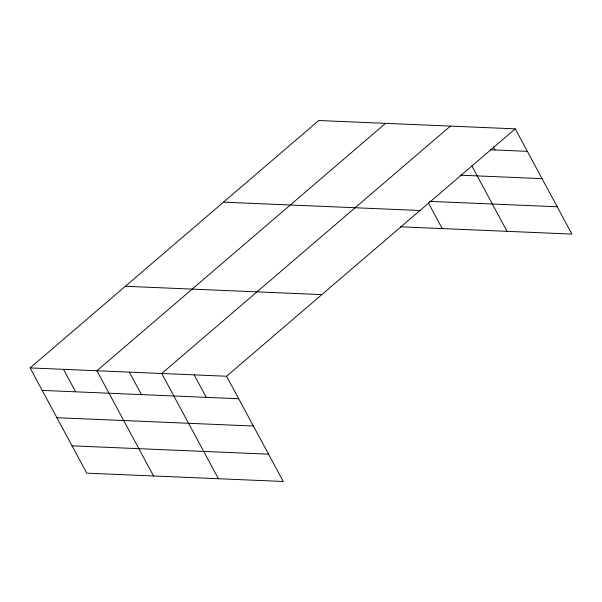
<?xml version="1.0" encoding="UTF-8"?>
<svg xmlns="http://www.w3.org/2000/svg" width="602" height="602" viewBox="0 0 602 602"><rect width="100%" height="100%" fill="white"/><g stroke="black" fill="none" stroke-linecap="round" stroke-linejoin="round"><path stroke-width="0.9" d="M30.1 367.92L226.585 376.25L283.249 481.48L86.756 473.149L30.1 367.92L318.751 120.52L515.244 128.851L571.9 234.08L400.465 226.811M385.558 123.357L96.907 370.757L153.563 475.979M450.401 126.104L161.75 373.503L218.406 478.725M226.585 376.25L515.244 128.851M490.291 149.763L527.344 151.335M460.53 175.182L542.048 178.636M429.369 201.354L557.196 206.772M223.5 202.159L419.985 210.497M125.359 286.281L321.844 294.611M42.2 390.397L238.693 398.735M56.904 417.705L253.397 426.035M72.052 445.841L268.545 454.171M493.196 146.745L494.927 149.958M471.863 165.956L507.057 231.334M428.406 202.927L442.214 228.579M194.168 374.88L206.268 397.358M129.325 372.126L141.432 394.603M63.503 369.335L75.604 391.812"/></g></svg>
